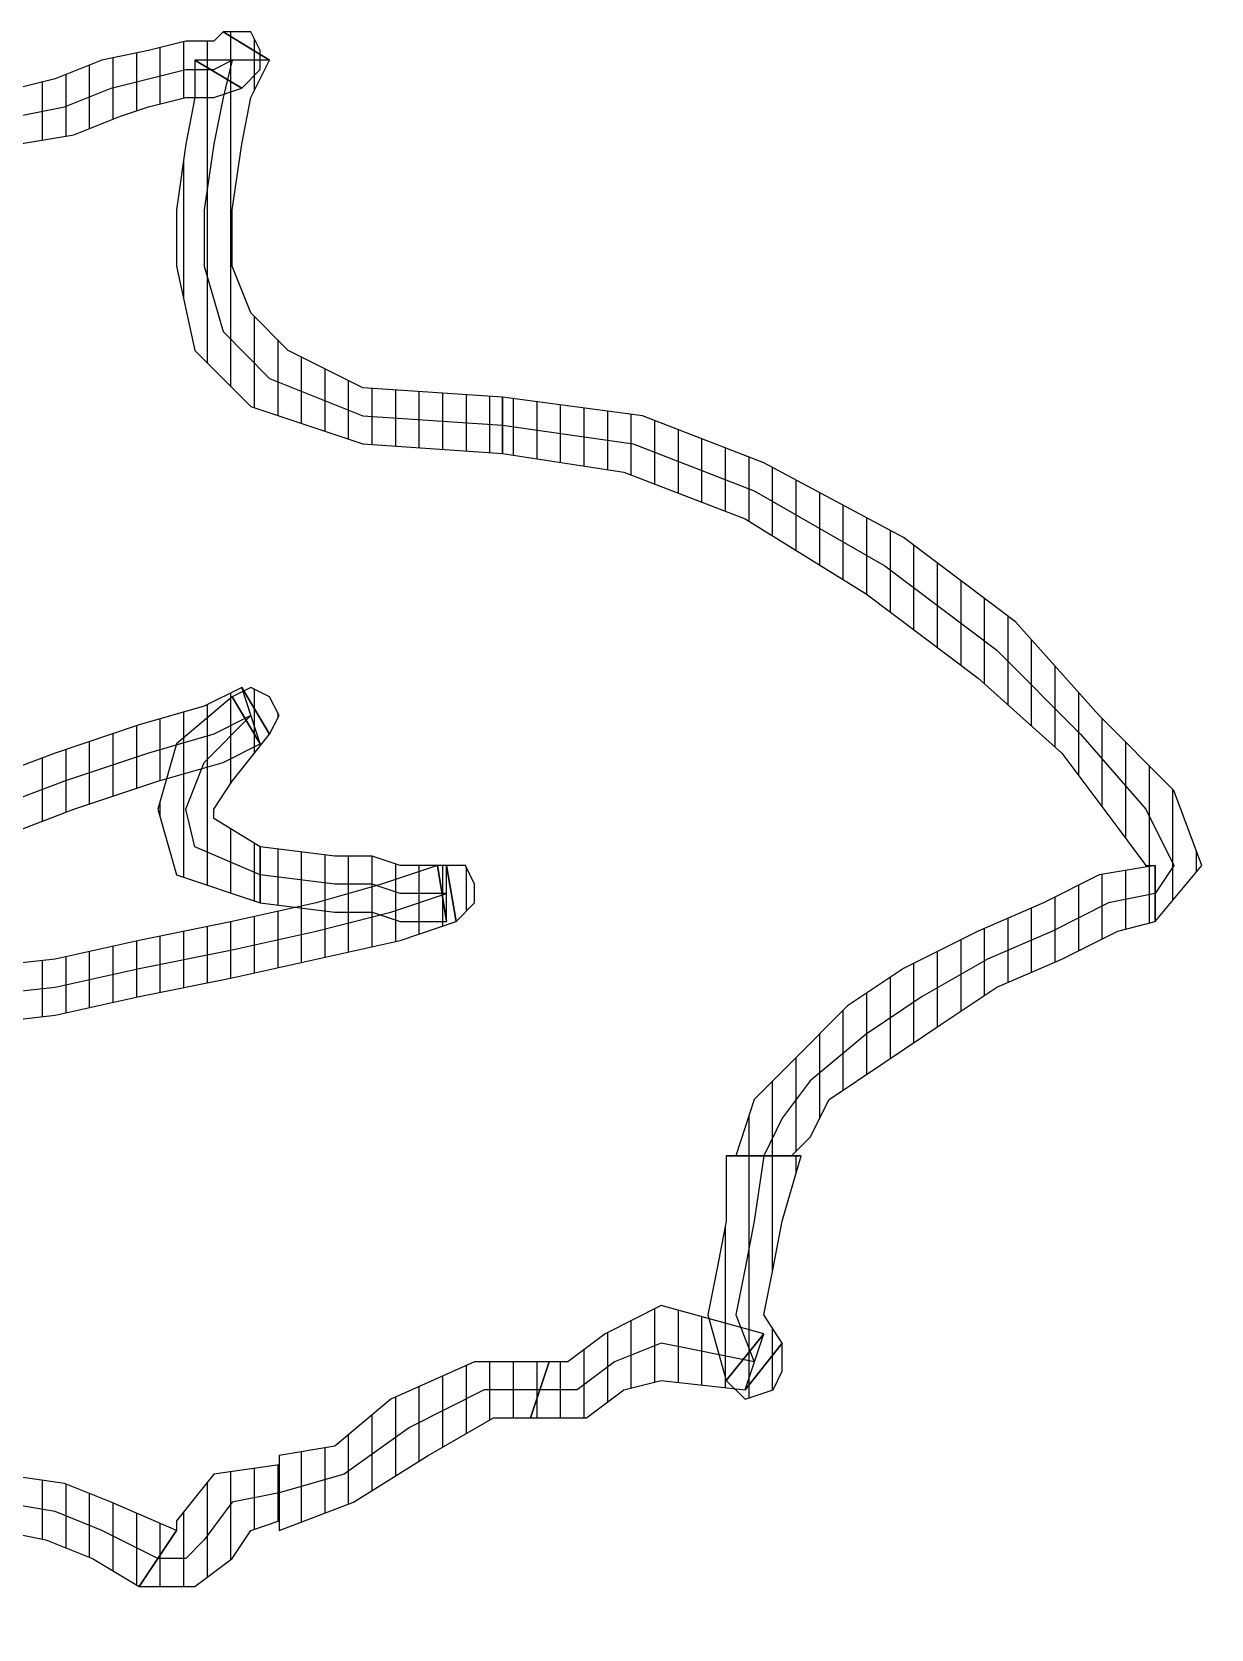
# Model space of a CAD drawing. Header units: millimetres. Extents: x 11489 to 12006, y 36725 to 37730.
# Drawn here: x 11608.34 to 11614.6, y 37430.72 to 37439.19 of the extents above; entities that cross this region are included whole.
import ezdxf

# ---------------------------------------------------------------- set-up
doc = ezdxf.new("R2010")
doc.units = ezdxf.units.MM
doc.layers.add('OC-Mutfak_Ekipman', color=252, linetype='Continuous')
pattern_1 = [(360, (-19413.11011, 29189.02214), (1e-16, 0.125), [25])]

# ---------------------------------------------------------------- blocks, each defined once
blk = doc.blocks.new('A$C0b4f8896')
at = {"ltscale": 30}
h = blk.add_hatch(dxfattribs=at)
h.set_pattern_fill('DC_LINES', color=256, scale=0.1, style=0)
h.set_pattern_definition(pattern_1)
edge = h.paths.add_edge_path(flags=0)
edge.add_line((38.1498, 54.2744), (38.1498, 54.1758))
edge.add_line((38.1498, 54.1758), (37.8021, 55.6602))
edge.add_line((37.8021, 55.6602), (37.206, 56.9951))
edge.add_line((37.206, 56.9951), (36.3616, 58.1826))
edge.add_line((36.3616, 58.1826), (35.3681, 59.1729))
edge.add_line((35.3681, 59.1729), (34.3249, 60.0635))
edge.add_line((34.3249, 60.0635), (33.2817, 60.7559))
edge.add_line((33.2817, 60.7559), (32.2386, 61.25))
edge.add_line((32.2386, 61.25), (31.3941, 61.6465))
edge.add_line((31.3941, 61.6465), (31.2947, 61.3496))
edge.add_line((31.2947, 61.3496), (32.1392, 60.9531))
edge.add_line((32.1392, 60.9531), (33.0831, 60.459))
edge.add_line((33.0831, 60.459), (34.1262, 59.7666))
edge.add_line((34.1262, 59.7666), (35.1693, 58.9746))
edge.add_line((35.1693, 58.9746), (36.0635, 57.9854))
edge.add_line((36.0635, 57.9854), (36.908, 56.7979))
edge.add_line((36.908, 56.7979), (37.504, 55.5605))
edge.add_line((37.504, 55.5605), (37.8518, 54.1758))
edge.add_line((37.8518, 54.1758), (37.8518, 54.0762))
edge.add_line((37.8518, 54.0762), (37.8518, 54.1758))
edge.add_line((37.8518, 54.1758), (37.9014, 54.0762))
edge.add_line((37.9014, 54.0762), (38.0008, 54.0273))
edge.add_line((38.0008, 54.0273), (38.1002, 54.0762))
edge.add_line((38.1002, 54.0762), (38.1498, 54.1758))
h = blk.add_hatch(dxfattribs=at)
h.set_pattern_fill('DC_LINES', color=256, scale=0.1, style=0)
h.set_pattern_definition(pattern_1)
edge = h.paths.add_edge_path(flags=0)
edge.add_line((28.0162, 57.3916), (27.7183, 57.6387))
edge.add_line((27.7183, 57.6387), (27.3208, 57.4902))
edge.add_line((27.3208, 57.4902), (26.9235, 57.0947))
edge.add_line((26.9235, 57.0947), (26.4267, 56.6494))
edge.add_line((26.4267, 56.6494), (25.9796, 56.0557))
edge.add_line((25.9796, 56.0557), (25.5822, 55.3135))
edge.add_line((25.5822, 55.3135), (25.3339, 54.6699))
edge.add_line((25.3339, 54.6699), (25.2346, 53.9277))
edge.add_line((25.2346, 53.9277), (25.5325, 53.9277))
edge.add_line((25.5325, 53.9277), (25.632, 54.5713))
edge.add_line((25.632, 54.5713), (25.8803, 55.2148))
edge.add_line((25.8803, 55.2148), (26.2776, 55.8574))
edge.add_line((26.2776, 55.8574), (26.7247, 56.4512))
edge.add_line((26.7247, 56.4512), (27.1221, 56.8965))
edge.add_line((27.1221, 56.8965), (27.5195, 57.1934))
edge.add_line((27.5195, 57.1934), (27.7183, 57.3418))
edge.add_line((27.7183, 57.3418), (27.7183, 57.3916))
h = blk.add_hatch(dxfattribs=at)
h.set_pattern_fill('DC_LINES', color=256, scale=0.1, style=0)
h.set_pattern_definition(pattern_1)
edge = h.paths.add_edge_path(flags=0)
edge.add_line((29.2581, 55.5117), (29.2581, 55.4619))
edge.add_line((29.2581, 55.4619), (29.1588, 55.5605))
edge.add_line((29.1588, 55.5605), (28.96, 55.6602))
edge.add_line((28.96, 55.6602), (28.7614, 55.957))
edge.add_line((28.7614, 55.957), (28.5627, 56.2539))
edge.add_line((28.5627, 56.2539), (28.364, 56.5508))
edge.add_line((28.364, 56.5508), (28.215, 56.8965))
edge.add_line((28.215, 56.8965), (28.066, 57.1934))
edge.add_line((28.066, 57.1934), (28.0162, 57.3916))
edge.add_line((28.0162, 57.3916), (27.7183, 57.3916))
edge.add_line((27.7183, 57.3916), (27.7679, 57.0947))
edge.add_line((27.7679, 57.0947), (27.9169, 56.7979))
edge.add_line((27.9169, 56.7979), (28.066, 56.4512))
edge.add_line((28.066, 56.4512), (28.2646, 56.0557))
edge.add_line((28.2646, 56.0557), (28.4633, 55.7588))
edge.add_line((28.4633, 55.7588), (28.7614, 55.4619))
edge.add_line((28.7614, 55.4619), (28.96, 55.2637))
edge.add_line((28.96, 55.2637), (29.2581, 55.165))
edge.add_line((29.2581, 55.165), (29.2581, 55.1152))
h = blk.add_hatch(dxfattribs=at)
h.set_pattern_fill('DC_LINES', color=256, scale=0.1, style=0)
h.set_pattern_definition(pattern_1)
edge = h.paths.add_edge_path(flags=0)
edge.add_line((30.4999, 55.2148), (30.2516, 55.4121))
edge.add_line((30.2516, 55.4121), (30.1026, 55.3135))
edge.add_line((30.1026, 55.3135), (29.8542, 55.3633))
edge.add_line((29.8542, 55.3633), (29.6058, 55.4121))
edge.add_line((29.6058, 55.4121), (29.2581, 55.5117))
edge.add_line((29.2581, 55.5117), (29.2581, 55.1152))
edge.add_line((29.2581, 55.1152), (29.6058, 55.1152))
edge.add_line((29.6058, 55.1152), (29.8542, 55.0664))
edge.add_line((29.8542, 55.0664), (30.1026, 55.0166))
edge.add_line((30.1026, 55.0166), (30.4503, 55.1152))
edge.add_line((30.4503, 55.1152), (30.202, 55.3135))
edge.add_line((30.202, 55.3135), (30.4503, 55.1152))
edge.add_line((30.4503, 55.1152), (30.5496, 55.2148))
edge.add_line((30.5496, 55.2148), (30.4999, 55.3633))
edge.add_line((30.4999, 55.3633), (30.4006, 55.4121))
edge.add_line((30.4006, 55.4121), (30.2516, 55.4121))
h = blk.add_hatch(dxfattribs=at)
h.set_pattern_fill('DC_LINES', color=256, scale=0.1, style=0)
h.set_pattern_definition(pattern_1)
edge = h.paths.add_edge_path(flags=0)
edge.add_line((30.649, 54.0762), (30.649, 54.373))
edge.add_line((30.649, 54.373), (30.4999, 54.5713))
edge.add_line((30.4999, 54.5713), (30.4503, 54.7695))
edge.add_line((30.4503, 54.7695), (30.4999, 55.2148))
edge.add_line((30.4999, 55.2148), (30.202, 55.3135))
edge.add_line((30.202, 55.3135), (30.0529, 54.7695))
edge.add_line((30.0529, 54.7695), (30.202, 54.4727))
edge.add_line((30.202, 54.4727), (30.351, 54.2744))
edge.add_line((30.351, 54.2744), (30.351, 54.1758))
h = blk.add_hatch(dxfattribs=at)
h.set_pattern_fill('DC_LINES', color=256, scale=0.1, style=0)
h.set_pattern_definition(pattern_1)
edge = h.paths.add_edge_path(flags=0)
edge.add_line((31.1954, 52.7412), (31.2451, 52.7412))
edge.add_line((31.2451, 52.7412), (31.0961, 53.1367))
edge.add_line((31.0961, 53.1367), (30.8477, 53.5322))
edge.add_line((30.8477, 53.5322), (30.649, 53.8789))
edge.add_line((30.649, 53.8789), (30.649, 54.0762))
edge.add_line((30.649, 54.0762), (30.351, 54.1758))
edge.add_line((30.351, 54.1758), (30.351, 53.7793))
edge.add_line((30.351, 53.7793), (30.5496, 53.334))
edge.add_line((30.5496, 53.334), (30.798, 53.0371))
edge.add_line((30.798, 53.0371), (30.8477, 52.7412))
edge.add_line((30.8477, 52.7412), (30.8974, 52.7412))
h = blk.add_hatch(dxfattribs=at)
h.set_pattern_fill('DC_LINES', color=256, scale=0.1, style=0)
h.set_pattern_definition(pattern_1)
edge = h.paths.add_edge_path(flags=0)
edge.add_line((25.2346, 53.9277), (25.1849, 53.1865))
edge.add_line((25.1849, 53.1865), (24.9861, 52.79))
edge.add_line((24.9861, 52.79), (24.7875, 52.5918))
edge.add_line((24.7875, 52.5918), (24.5391, 52.4932))
edge.add_line((24.5391, 52.4932), (24.241, 52.4932))
edge.add_line((24.241, 52.4932), (23.8933, 52.543))
edge.add_line((23.8933, 52.543), (23.645, 52.5918))
edge.add_line((23.645, 52.5918), (23.4462, 52.6914))
edge.add_line((23.4462, 52.6914), (23.4462, 52.2949))
edge.add_line((23.4462, 52.2949), (23.645, 52.2949))
edge.add_line((23.645, 52.2949), (23.8933, 52.2461))
edge.add_line((23.8933, 52.2461), (24.241, 52.1963))
edge.add_line((24.241, 52.1963), (24.5391, 52.1963))
edge.add_line((24.5391, 52.1963), (24.9861, 52.2949))
edge.add_line((24.9861, 52.2949), (25.2842, 52.5918))
edge.add_line((25.2842, 52.5918), (25.4828, 53.1865))
edge.add_line((25.4828, 53.1865), (25.5325, 53.9277))
h = blk.add_hatch(dxfattribs=at)
h.set_pattern_fill('DC_LINES', color=256, scale=0.1, style=0)
h.set_pattern_definition(pattern_1)
edge = h.paths.add_edge_path(flags=0)
edge.add_line((28.0162, 53.6309), (27.7183, 53.582))
edge.add_line((27.7183, 53.582), (27.8176, 53.2852))
edge.add_line((27.8176, 53.2852), (27.9169, 52.9385))
edge.add_line((27.9169, 52.9385), (28.0162, 52.4932))
edge.add_line((28.0162, 52.4932), (28.1156, 51.999))
edge.add_line((28.1156, 51.999), (28.215, 51.5537))
edge.add_line((28.215, 51.5537), (28.2646, 51.1084))
edge.add_line((28.2646, 51.1084), (28.364, 50.7119))
edge.add_line((28.364, 50.7119), (28.4136, 50.5146))
edge.add_line((28.4136, 50.5146), (28.7117, 50.6133))
edge.add_line((28.7117, 50.6133), (28.662, 50.8115))
edge.add_line((28.662, 50.8115), (28.5627, 51.1084))
edge.add_line((28.5627, 51.1084), (28.5131, 51.5537))
edge.add_line((28.5131, 51.5537), (28.4136, 51.999))
edge.add_line((28.4136, 51.999), (28.3143, 52.4932))
edge.add_line((28.3143, 52.4932), (28.215, 52.9385))
edge.add_line((28.215, 52.9385), (28.1156, 53.3838))
edge.add_line((28.1156, 53.3838), (28.0162, 53.6807))
edge.add_line((28.0162, 53.6807), (27.7183, 53.6309))
edge.add_line((27.7183, 53.6309), (28.0162, 53.6807))
edge.add_line((28.0162, 53.6807), (27.9169, 53.7793))
edge.add_line((27.9169, 53.7793), (27.8176, 53.7793))
edge.add_line((27.8176, 53.7793), (27.7183, 53.7305))
edge.add_line((27.7183, 53.7305), (27.7183, 53.582))
h = blk.add_hatch(dxfattribs=at)
h.set_pattern_fill('DC_LINES', color=256, scale=0.1, style=0)
h.set_pattern_definition(pattern_1)
edge = h.paths.add_edge_path(flags=0)
edge.add_line((27.9169, 52.6416), (27.9666, 53.0371))
edge.add_line((27.9666, 53.0371), (27.9666, 53.2354))
edge.add_line((27.9666, 53.2354), (28.0162, 53.3838))
edge.add_line((28.0162, 53.3838), (28.0162, 53.6309))
edge.add_line((28.0162, 53.6309), (27.7183, 53.6309))
edge.add_line((27.7183, 53.6309), (27.7183, 53.3838))
edge.add_line((27.7183, 53.3838), (27.6685, 53.2354))
edge.add_line((27.6685, 53.2354), (27.6685, 53.0371))
edge.add_line((27.6685, 53.0371), (27.6189, 52.6416))
h = blk.add_hatch(dxfattribs=at)
h.set_pattern_fill('DC_LINES', color=256, scale=0.1, style=0)
h.set_pattern_definition(pattern_1)
edge = h.paths.add_edge_path(flags=0)
edge.add_line((27.0724, 52.6416), (26.8241, 52.4932))
edge.add_line((26.8241, 52.4932), (27.0724, 52.1963))
edge.add_line((27.0724, 52.1963), (27.4202, 52.0977))
edge.add_line((27.4202, 52.0977), (27.7679, 52.1963))
edge.add_line((27.7679, 52.1963), (27.9169, 52.6416))
edge.add_line((27.9169, 52.6416), (27.6189, 52.6416))
edge.add_line((27.6189, 52.6416), (27.4698, 52.3945))
edge.add_line((27.4698, 52.3945), (27.4202, 52.3945))
edge.add_line((27.4202, 52.3945), (27.2712, 52.4932))
edge.add_line((27.2712, 52.4932), (27.0228, 52.6914))
edge.add_line((27.0228, 52.6914), (26.7745, 52.543))
edge.add_line((26.7745, 52.543), (27.0228, 52.6914))
edge.add_line((27.0228, 52.6914), (26.9235, 52.7412))
edge.add_line((26.9235, 52.7412), (26.8241, 52.6914))
edge.add_line((26.8241, 52.6914), (26.7745, 52.5918))
edge.add_line((26.7745, 52.5918), (26.8241, 52.4932))
h = blk.add_hatch(dxfattribs=at)
h.set_pattern_fill('DC_LINES', color=256, scale=0.1, style=0)
h.set_pattern_definition(pattern_1)
edge = h.paths.add_edge_path(flags=0)
edge.add_line((31.5432, 51.999), (31.5432, 52.2949))
edge.add_line((31.5432, 52.2949), (31.3941, 52.4932))
edge.add_line((31.3941, 52.4932), (31.2451, 52.5918))
edge.add_line((31.2451, 52.5918), (31.1954, 52.7412))
edge.add_line((31.1954, 52.7412), (30.8974, 52.7412))
edge.add_line((30.8974, 52.7412), (30.947, 52.3945))
edge.add_line((30.947, 52.3945), (31.1954, 52.1963))
edge.add_line((31.1954, 52.1963), (31.2451, 52.1963))
h = blk.add_hatch(dxfattribs=at)
h.set_pattern_fill('DC_LINES', color=256, scale=0.1, style=0)
h.set_pattern_definition(pattern_1)
edge = h.paths.add_edge_path(flags=0)
edge.add_line((23.4462, 52.6914), (23.2972, 52.4443))
edge.add_line((23.2972, 52.4443), (23.3469, 52.3945))
edge.add_line((23.3469, 52.3945), (23.3469, 52.2461))
edge.add_line((23.3469, 52.2461), (23.3965, 52.0479))
edge.add_line((23.3965, 52.0479), (23.4462, 51.8008))
edge.add_line((23.4462, 51.8008), (23.5456, 51.5537))
edge.add_line((23.5456, 51.5537), (23.5953, 51.3555))
edge.add_line((23.5953, 51.3555), (23.6946, 50.96))
edge.add_line((23.6946, 50.96), (23.8436, 50.6133))
edge.add_line((23.8436, 50.6133), (24.1417, 50.7119))
edge.add_line((24.1417, 50.7119), (23.9927, 51.0586))
edge.add_line((23.9927, 51.0586), (23.8933, 51.3555))
edge.add_line((23.8933, 51.3555), (23.8436, 51.6523))
edge.add_line((23.8436, 51.6523), (23.7443, 51.8994))
edge.add_line((23.7443, 51.8994), (23.6946, 52.0479))
edge.add_line((23.6946, 52.0479), (23.645, 52.2461))
edge.add_line((23.645, 52.2461), (23.645, 52.3945))
edge.add_line((23.645, 52.3945), (23.5953, 52.543))
edge.add_line((23.5953, 52.543), (23.4462, 52.2949))
edge.add_line((23.4462, 52.2949), (23.5953, 52.543))
edge.add_line((23.5953, 52.543), (23.496, 52.6416))
edge.add_line((23.496, 52.6416), (23.3965, 52.6416))
edge.add_line((23.3965, 52.6416), (23.2972, 52.5918))
edge.add_line((23.2972, 52.5918), (23.2972, 52.4443))
h = blk.add_hatch(dxfattribs=at)
h.set_pattern_fill('DC_LINES', color=256, scale=0.1, style=0)
h.set_pattern_definition(pattern_1)
edge = h.paths.add_edge_path(flags=0)
edge.add_line((27.5692, 51.2568), (27.4202, 51.6523))
edge.add_line((27.4202, 51.6523), (27.2712, 52.0977))
edge.add_line((27.2712, 52.0977), (27.1718, 52.4443))
edge.add_line((27.1718, 52.4443), (27.0724, 52.6416))
edge.add_line((27.0724, 52.6416), (26.7745, 52.543))
edge.add_line((26.7745, 52.543), (26.8737, 52.3447))
edge.add_line((26.8737, 52.3447), (26.9731, 51.999))
edge.add_line((26.9731, 51.999), (27.1221, 51.5537))
edge.add_line((27.1221, 51.5537), (27.2712, 51.1572))
h = blk.add_hatch(dxfattribs=at)
h.set_pattern_fill('DC_LINES', color=256, scale=0.1, style=0)
h.set_pattern_definition(pattern_1)
h.paths.add_polyline_path([(31.4438, 49.2773), (31.3941, 49.7725), (31.3445, 50.2178), (31.2947, 50.6133), (31.2451, 50.96), (31.2451, 51.2568), (31.2947, 51.5039), (31.3941, 51.751), (31.5432, 51.999), (31.2451, 52.1963), (31.0961, 51.8506), (30.9967, 51.6025), (30.947, 51.2568), (30.947, 50.96), (30.9967, 50.6133), (31.0464, 50.2178), (31.0961, 49.7725), (31.1458, 49.2773), (31.1954, 49.1787), (31.2947, 49.1289), (31.3941, 49.1787)], flags=0)
for p, q in [((27.7183, 57.6387), (27.3208, 57.4902)), ((28.0162, 57.3916), (27.7183, 57.6387)), ((27.3208, 57.4902), (26.9235, 57.0947)), ((27.4202, 57.3418), (27.7183, 57.4902)), ((27.7183, 57.4902), (27.8672, 57.3916)), ((27.7183, 57.3418), (27.7183, 57.3916)), ((27.7183, 57.3916), (27.7183, 57.3916)), ((27.7183, 57.3916), (28.0162, 57.3916)), ((28.0162, 57.3916), (27.7183, 57.3916)), ((27.7183, 57.3916), (27.7679, 57.0947)), ((27.8672, 57.3916), (27.9169, 57.1436)), ((28.0162, 57.3916), (28.0162, 57.3916)), ((28.0162, 57.3916), (28.0162, 57.3916)), ((28.066, 57.1934), (28.0162, 57.3916)), ((27.0228, 56.9951), (27.4202, 57.3418)), ((27.5195, 57.1934), (27.7183, 57.3418)), ((27.1221, 56.8965), (27.5195, 57.1934)), ((28.215, 56.8965), (28.066, 57.1934)), ((27.9169, 57.1436), (28.066, 56.8467)), ((26.9235, 57.0947), (26.4267, 56.6494)), ((27.7679, 57.0947), (27.9169, 56.7979)), ((26.5757, 56.5508), (27.0228, 56.9951)), ((26.7247, 56.4512), (27.1221, 56.8965)), ((28.066, 56.8467), (28.215, 56.501)), ((28.364, 56.5508), (28.215, 56.8965)), ((27.9169, 56.7979), (28.066, 56.4512)), ((26.4267, 56.6494), (25.9796, 56.0557)), ((26.1287, 55.957), (26.5757, 56.5508)), ((28.5627, 56.2539), (28.364, 56.5508)), ((26.2776, 55.8574), (26.7247, 56.4512)), ((28.066, 56.4512), (28.2646, 56.0557)), ((28.215, 56.501), (28.4136, 56.1543)), ((28.7614, 55.957), (28.5627, 56.2539)), ((28.4136, 56.1543), (28.6124, 55.8574)), ((25.9796, 56.0557), (25.5822, 55.3135)), ((28.2646, 56.0557), (28.4633, 55.7588)), ((25.7313, 55.2637), (26.1287, 55.957)), ((28.96, 55.6602), (28.7614, 55.957)), ((25.8803, 55.2148), (26.2776, 55.8574)), ((28.6124, 55.8574), (28.8607, 55.5605)), ((28.4633, 55.7588), (28.7614, 55.4619)), ((29.1588, 55.5605), (28.96, 55.6602)), ((28.8607, 55.5605), (29.0594, 55.4121)), ((29.2581, 55.4619), (29.1588, 55.5605)), ((29.2581, 55.5117), (29.2581, 55.4619)), ((29.2581, 55.1152), (29.2581, 55.5117)), ((29.2581, 55.5117), (29.2581, 55.5117)), ((29.6058, 55.4121), (29.2581, 55.5117)), ((29.2581, 55.5117), (29.2581, 55.1152)), ((28.7614, 55.4619), (28.96, 55.2637)), ((29.0594, 55.4121), (29.2581, 55.3135)), ((29.8542, 55.3633), (29.6058, 55.4121)), ((30.2516, 55.4121), (30.1026, 55.3135)), ((30.4999, 55.2148), (30.2516, 55.4121)), ((30.4006, 55.4121), (30.2516, 55.4121)), ((30.2516, 55.4121), (30.4999, 55.2148)), ((30.4999, 55.3633), (30.4006, 55.4121)), ((30.1026, 55.3135), (29.8542, 55.3633)), ((30.5496, 55.2148), (30.4999, 55.3633)), ((25.5822, 55.3135), (25.3339, 54.6699)), ((25.4828, 54.6211), (25.7313, 55.2637)), ((28.96, 55.2637), (29.2581, 55.165)), ((29.2581, 55.3135), (29.6058, 55.2637)), ((29.6058, 55.2637), (29.8542, 55.2148)), ((30.202, 55.3135), (30.0529, 54.7695)), ((30.1026, 55.165), (30.351, 55.2637)), ((30.4503, 55.1152), (30.202, 55.3135)), ((30.202, 55.3135), (30.4503, 55.1152)), ((30.4999, 55.2148), (30.202, 55.3135)), ((30.351, 55.2637), (30.2516, 54.7695)), ((25.632, 54.5713), (25.8803, 55.2148)), ((29.2581, 55.165), (29.2581, 55.1152)), ((29.8542, 55.2148), (30.1026, 55.165)), ((30.4503, 55.1152), (30.5496, 55.2148)), ((30.4503, 54.7695), (30.4999, 55.2148)), ((30.4999, 55.2148), (30.4999, 55.2148)), ((29.2581, 55.1152), (29.6058, 55.1152)), ((29.6058, 55.1152), (29.8542, 55.0664)), ((29.8542, 55.0664), (30.1026, 55.0166)), ((30.1026, 55.0166), (30.4503, 55.1152)), ((30.0529, 54.7695), (30.202, 54.4727)), ((30.2516, 54.7695), (30.351, 54.5215)), ((30.4999, 54.5713), (30.4503, 54.7695)), ((25.3339, 54.6699), (25.2346, 53.9277)), ((25.3835, 53.9277), (25.4828, 54.6211)), ((25.5325, 53.9277), (25.632, 54.5713)), ((30.649, 54.373), (30.4999, 54.5713)), ((30.202, 54.4727), (30.351, 54.2744)), ((30.351, 54.5215), (30.4999, 54.3242)), ((30.4999, 54.3242), (30.4999, 54.126)), ((30.649, 54.0762), (30.649, 54.373)), ((30.351, 54.2744), (30.351, 54.1758)), ((30.351, 54.1758), (30.351, 54.1758)), ((30.351, 54.1758), (30.649, 54.0762)), ((30.649, 54.0762), (30.351, 54.1758)), ((30.351, 54.1758), (30.351, 53.7793)), ((30.4999, 54.126), (30.4999, 53.8291)), ((30.649, 54.0762), (30.649, 54.0762)), ((30.649, 54.0762), (30.649, 54.0762)), ((30.649, 53.8789), (30.649, 54.0762)), ((25.2346, 53.9277), (25.1849, 53.1865)), ((25.2346, 53.9277), (25.2346, 53.9277)), ((25.5325, 53.9277), (25.2346, 53.9277)), ((25.2346, 53.9277), (25.2346, 53.9277)), ((25.2346, 53.9277), (25.5325, 53.9277)), ((25.3339, 53.1865), (25.3835, 53.9277)), ((25.4828, 53.1865), (25.5325, 53.9277)), ((25.5325, 53.9277), (25.5325, 53.9277)), ((30.8477, 53.5322), (30.649, 53.8789)), ((30.4999, 53.8291), (30.6987, 53.4336)), ((27.8176, 53.7793), (27.7183, 53.7305)), ((27.7183, 53.7305), (27.7183, 53.582)), ((27.9169, 53.7793), (27.8176, 53.7793)), ((28.0162, 53.6807), (27.9169, 53.7793)), ((30.351, 53.7793), (30.5496, 53.334)), ((28.0162, 53.6807), (27.7183, 53.6309)), ((27.7183, 53.6309), (28.0162, 53.6807)), ((28.0162, 53.6309), (27.7183, 53.582)), ((27.7183, 53.582), (28.0162, 53.6309)), ((28.0162, 53.6309), (27.7183, 53.6309)), ((27.7183, 53.6309), (27.7183, 53.3838)), ((27.9666, 53.334), (27.8672, 53.6309)), ((27.8672, 53.6309), (27.8672, 53.3838)), ((28.1156, 53.3838), (28.0162, 53.6807)), ((28.0162, 53.6309), (28.0162, 53.6309)), ((28.0162, 53.3838), (28.0162, 53.6309)), ((27.7183, 53.582), (27.8176, 53.2852)), ((31.0961, 53.1367), (30.8477, 53.5322)), ((27.7183, 53.3838), (27.6685, 53.2354)), ((27.8672, 53.3838), (27.8176, 53.2354)), ((27.9666, 53.2354), (28.0162, 53.3838)), ((28.215, 52.9385), (28.1156, 53.3838)), ((30.6987, 53.4336), (30.947, 53.0869)), ((28.066, 52.9385), (27.9666, 53.334)), ((30.5496, 53.334), (30.798, 53.0371)), ((27.6685, 53.2354), (27.6685, 53.0371)), ((27.8176, 53.2852), (27.9169, 52.9385)), ((27.8176, 53.2354), (27.8176, 53.0371)), ((27.9666, 53.0371), (27.9666, 53.2354)), ((25.1849, 53.1865), (24.9861, 52.79)), ((25.1351, 52.6914), (25.3339, 53.1865)), ((25.2842, 52.5918), (25.4828, 53.1865)), ((31.2451, 52.7412), (31.0961, 53.1367)), ((27.6685, 53.0371), (27.6189, 52.6416)), ((27.8176, 53.0371), (27.7679, 52.6416)), ((27.9169, 52.6416), (27.9666, 53.0371)), ((30.798, 53.0371), (30.8477, 52.7412)), ((30.947, 53.0869), (31.0464, 52.7412)), ((27.9169, 52.9385), (28.0162, 52.4932)), ((28.1653, 52.4932), (28.066, 52.9385)), ((28.3143, 52.4932), (28.215, 52.9385)), ((24.9861, 52.79), (24.7875, 52.5918)), ((26.9235, 52.7412), (26.8241, 52.6914)), ((27.0228, 52.6914), (26.9235, 52.7412)), ((30.8477, 52.7412), (30.8974, 52.7412)), ((31.1954, 52.7412), (30.8974, 52.7412)), ((30.8974, 52.7412), (30.947, 52.3945)), ((30.8974, 52.7412), (31.1954, 52.7412)), ((31.0464, 52.7412), (31.0961, 52.4932)), ((31.2451, 52.5918), (31.1954, 52.7412)), ((31.1954, 52.7412), (31.2451, 52.7412)), ((31.1954, 52.7412), (31.1954, 52.7412)), ((23.4462, 52.6914), (23.2972, 52.4443)), ((23.2972, 52.4443), (23.4462, 52.6914)), ((23.3965, 52.6416), (23.2972, 52.5918)), ((23.496, 52.6416), (23.3965, 52.6416)), ((23.4462, 52.6914), (23.4462, 52.6914)), ((23.645, 52.5918), (23.4462, 52.6914)), ((23.4462, 52.6914), (23.4462, 52.2949)), ((23.5953, 52.543), (23.496, 52.6416)), ((24.8868, 52.4443), (25.1351, 52.6914)), ((27.0228, 52.6914), (26.7745, 52.543)), ((26.7745, 52.543), (27.0228, 52.6914)), ((26.8241, 52.6914), (26.7745, 52.5918)), ((27.0724, 52.6416), (26.7745, 52.543)), ((27.0724, 52.6416), (26.8241, 52.4932)), ((26.8241, 52.4932), (27.0724, 52.6416)), ((27.2712, 52.4932), (27.0228, 52.6914)), ((27.1718, 52.4443), (27.0724, 52.6416)), ((27.0724, 52.6416), (27.0724, 52.6416)), ((27.6189, 52.6416), (27.4698, 52.3945)), ((27.6189, 52.6416), (27.6189, 52.6416)), ((27.6189, 52.6416), (27.9169, 52.6416)), ((27.9169, 52.6416), (27.6189, 52.6416)), ((27.7679, 52.6416), (27.6189, 52.2949)), ((27.7679, 52.1963), (27.9169, 52.6416)), ((27.9169, 52.6416), (27.9169, 52.6416)), ((27.9169, 52.6416), (27.9169, 52.6416)), ((23.2972, 52.5918), (23.2972, 52.4443)), ((23.5953, 52.543), (23.4462, 52.2949)), ((23.4462, 52.2949), (23.5953, 52.543)), ((23.645, 52.3945), (23.5953, 52.543)), ((23.8933, 52.543), (23.645, 52.5918)), ((24.241, 52.4932), (23.8933, 52.543)), ((24.7875, 52.5918), (24.5391, 52.4932)), ((24.9861, 52.2949), (25.2842, 52.5918)), ((26.7745, 52.5918), (26.8241, 52.4932)), ((26.7745, 52.543), (26.8737, 52.3447)), ((27.1718, 52.3447), (26.9235, 52.5918)), ((26.9235, 52.5918), (27.0228, 52.3945)), ((31.3941, 52.4932), (31.2451, 52.5918)), ((23.2972, 52.4443), (23.3469, 52.3945)), ((23.496, 52.3945), (23.4462, 52.4932)), ((23.4462, 52.4932), (23.645, 52.4443)), ((23.645, 52.4443), (23.8933, 52.3945)), ((24.5391, 52.4932), (24.241, 52.4932)), ((24.5391, 52.3447), (24.8868, 52.4443)), ((26.8241, 52.4932), (27.0724, 52.1963)), ((27.2712, 52.0977), (27.1718, 52.4443)), ((27.4202, 52.3945), (27.2712, 52.4932)), ((28.0162, 52.4932), (28.1156, 51.999)), ((28.2646, 51.999), (28.1653, 52.4932)), ((28.4136, 51.999), (28.3143, 52.4932)), ((31.0961, 52.4932), (31.2947, 52.3447)), ((31.5432, 52.2949), (31.3941, 52.4932)), ((23.3469, 52.3945), (23.3469, 52.2461)), ((23.496, 52.2461), (23.496, 52.3945)), ((23.645, 52.2461), (23.645, 52.3945)), ((23.8933, 52.3945), (24.241, 52.3447)), ((27.0228, 52.3945), (27.1221, 52.0479)), ((27.4698, 52.3945), (27.4202, 52.3945)), ((30.947, 52.3945), (31.1954, 52.1963)), ((23.4462, 52.2949), (23.645, 52.2949)), ((23.645, 52.2949), (23.8933, 52.2461)), ((24.241, 52.3447), (24.5391, 52.3447)), ((24.5391, 52.1963), (24.9861, 52.2949)), ((26.8737, 52.3447), (26.9731, 51.999)), ((27.4202, 52.2461), (27.1718, 52.3447)), ((27.6189, 52.2949), (27.4202, 52.2461)), ((31.2947, 52.3447), (31.3941, 52.2461)), ((31.5432, 51.999), (31.5432, 52.2949)), ((23.3469, 52.2461), (23.3965, 52.0479)), ((23.5456, 52.0479), (23.496, 52.2461)), ((23.6946, 52.0479), (23.645, 52.2461)), ((23.8933, 52.2461), (24.241, 52.1963)), ((24.241, 52.1963), (24.5391, 52.1963)), ((27.0724, 52.1963), (27.4202, 52.0977)), ((27.4202, 52.0977), (27.7679, 52.1963)), ((31.2451, 52.1963), (31.0961, 51.8506)), ((31.1954, 52.1963), (31.2451, 52.1963)), ((31.2451, 52.1963), (31.2451, 52.1963)), ((31.2451, 52.1963), (31.2451, 52.1963)), ((31.2451, 52.1963), (31.5432, 51.999)), ((31.5432, 51.999), (31.2451, 52.1963)), ((31.3941, 52.2461), (31.3941, 52.0977)), ((23.3965, 52.0479), (23.4462, 51.8008)), ((23.5953, 51.8506), (23.5456, 52.0479)), ((23.7443, 51.8994), (23.6946, 52.0479)), ((27.1221, 52.0479), (27.2712, 51.6025)), ((27.4202, 51.6523), (27.2712, 52.0977)), ((31.3941, 52.0977), (31.2451, 51.8008)), ((26.9731, 51.999), (27.1221, 51.5537)), ((28.1156, 51.999), (28.215, 51.5537)), ((28.364, 51.5537), (28.2646, 51.999)), ((28.5131, 51.5537), (28.4136, 51.999)), ((31.3941, 51.751), (31.5432, 51.999)), ((31.5432, 51.999), (31.5432, 51.999)), ((31.5432, 51.999), (31.5432, 51.999)), ((23.6946, 51.6025), (23.5953, 51.8506)), ((23.8436, 51.6523), (23.7443, 51.8994)), ((31.0961, 51.8506), (30.9967, 51.6025)), ((23.4462, 51.8008), (23.5456, 51.5537)), ((31.2451, 51.8008), (31.1458, 51.5537)), ((31.2947, 51.5039), (31.3941, 51.751)), ((23.7443, 51.3555), (23.6946, 51.6025)), ((23.8933, 51.3555), (23.8436, 51.6523)), ((27.2712, 51.6025), (27.4202, 51.207)), ((27.5692, 51.2568), (27.4202, 51.6523)), ((30.9967, 51.6025), (30.947, 51.2568)), ((23.5456, 51.5537), (23.5953, 51.3555)), ((27.1221, 51.5537), (27.2712, 51.1572)), ((28.215, 51.5537), (28.2646, 51.1084)), ((28.4136, 51.1084), (28.364, 51.5537)), ((28.5627, 51.1084), (28.5131, 51.5537)), ((31.1458, 51.5537), (31.0961, 51.2568)), ((31.2451, 51.2568), (31.2947, 51.5039))]:
    blk.add_line(p, q, dxfattribs=at)

msp = doc.modelspace()

# ---------------------------------------------------------------- block references
at = {"layer": 'OC-Mutfak_Ekipman', "linetype": 'Continuous', "rotation": 270}
msp.add_blockref('A$C0b4f8896', (11556.9132, 37462.489), dxfattribs=at)

doc.saveas('drawing.dxf')
